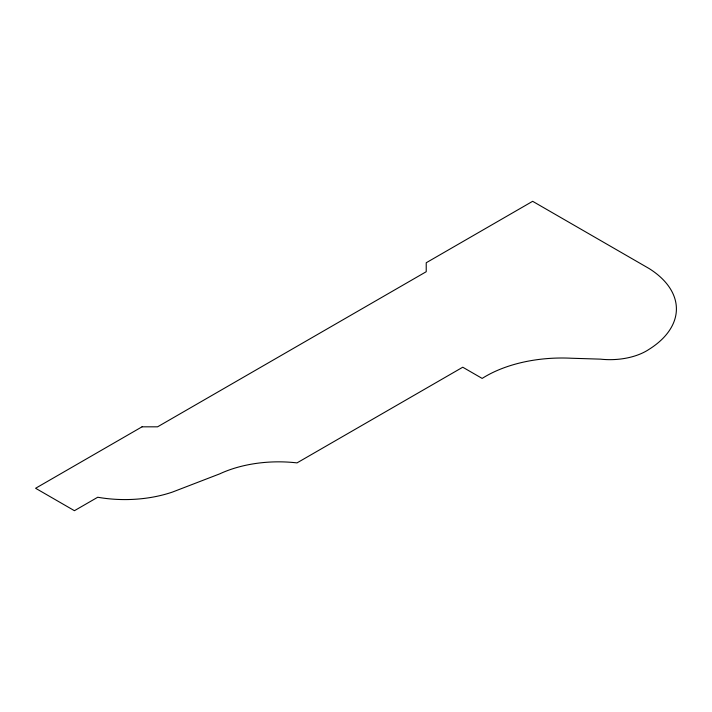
<?xml version="1.0" encoding="UTF-8"?>
<svg xmlns="http://www.w3.org/2000/svg" width="712" height="712" viewBox="0 0 712 712"><rect width="100%" height="100%" fill="white"/><g stroke="black" fill="none" stroke-linecap="round" stroke-linejoin="round"><path stroke-width="1.07" d="M142.026 426.826L35.6 488.272L74.431 510.691L97.731 497.243A93.361 53.898 0 0 0 172.598 492.019L219.768 473.845A93.726 54.112 0 0 1 297.02 462.889L462.756 367.214L482.166 378.419A107.832 62.256 0 0 1 571.478 358.243L600.412 359.142A51.638 29.815 0 0 0 649.148 349.272A103.258 59.612 0 0 0 649.148 268.566L532.647 201.309L426.221 262.755L426.221 271.717L157.566 426.826L142.026 426.826"/></g></svg>
